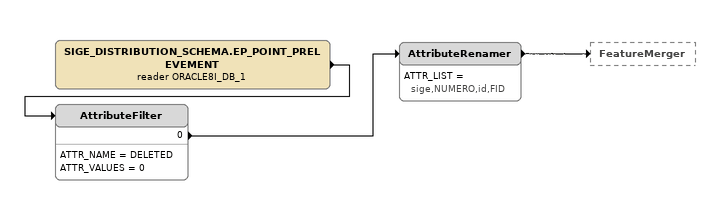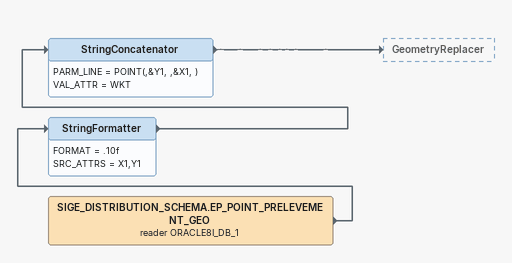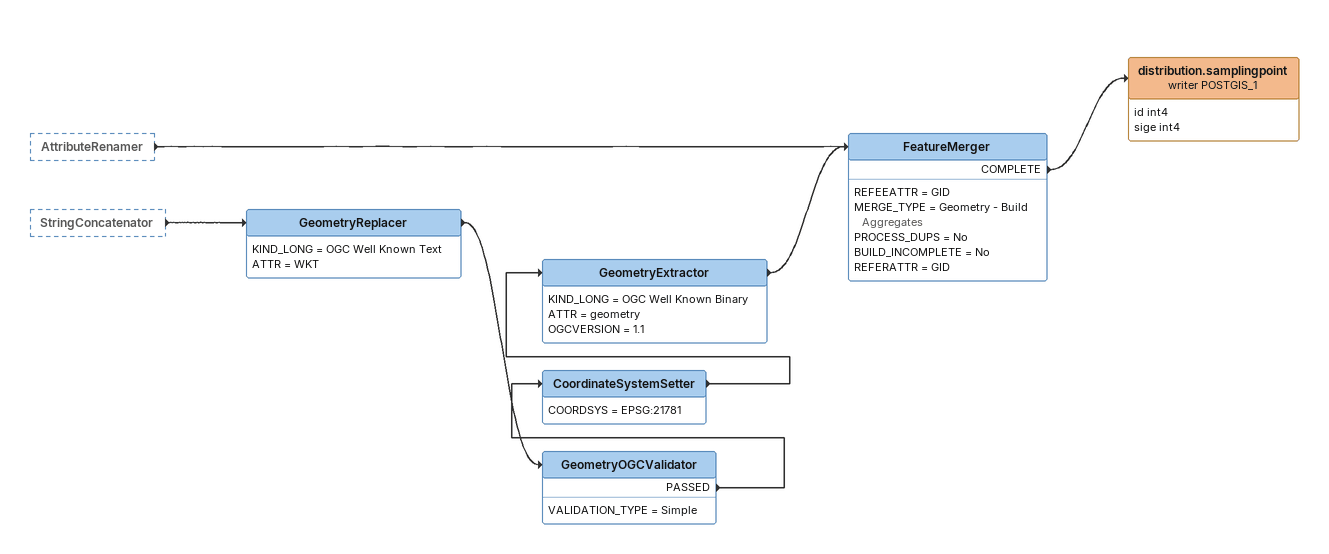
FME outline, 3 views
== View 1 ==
SIGE_DISTRIBUTION_SCHEMA.EP_POINT_PRELEVEMENT (reader ORACLE8I_DB_1)
    -> AttributeFilter
AttributeFilter
    ATTR_NAME = DELETED
    ATTR_VALUES = 0
    0 -> AttributeRenamer
AttributeRenamer
    ATTR_LIST = sige,NUMERO,id,FID
    -> FeatureMerger

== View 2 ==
SIGE_DISTRIBUTION_SCHEMA.EP_POINT_PRELEVEMENT_GEO (reader ORACLE8I_DB_1)
    -> StringFormatter
StringFormatter
    FORMAT = .10f
    SRC_ATTRS = X1,Y1
    -> StringConcatenator
StringConcatenator
    PARM_LINE = POINT(,&Y1, ,&X1, )
    VAL_ATTR = WKT
    -> GeometryReplacer

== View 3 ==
AttributeRenamer [outside]
    -> FeatureMerger
StringConcatenator [outside]
    -> GeometryReplacer
GeometryReplacer
    KIND_LONG = OGC Well Known Text
    ATTR = WKT
    -> GeometryOGCValidator
GeometryOGCValidator
    VALIDATION_TYPE = Simple
    PASSED -> CoordinateSystemSetter
CoordinateSystemSetter
    COORDSYS = EPSG:21781
    -> GeometryExtractor
GeometryExtractor
    KIND_LONG = OGC Well Known Binary
    ATTR = geometry
    OGCVERSION = 1.1
    -> FeatureMerger
FeatureMerger
    REFEEATTR = GID
    MERGE_TYPE = Geometry - Build Aggregates
    PROCESS_DUPS = No
    BUILD_INCOMPLETE = No
    REFERATTR = GID
    COMPLETE -> distribution.samplingpoint (writer POSTGIS_1)
distribution.samplingpoint (writer POSTGIS_1)
    attributes: id int4, sige int4
